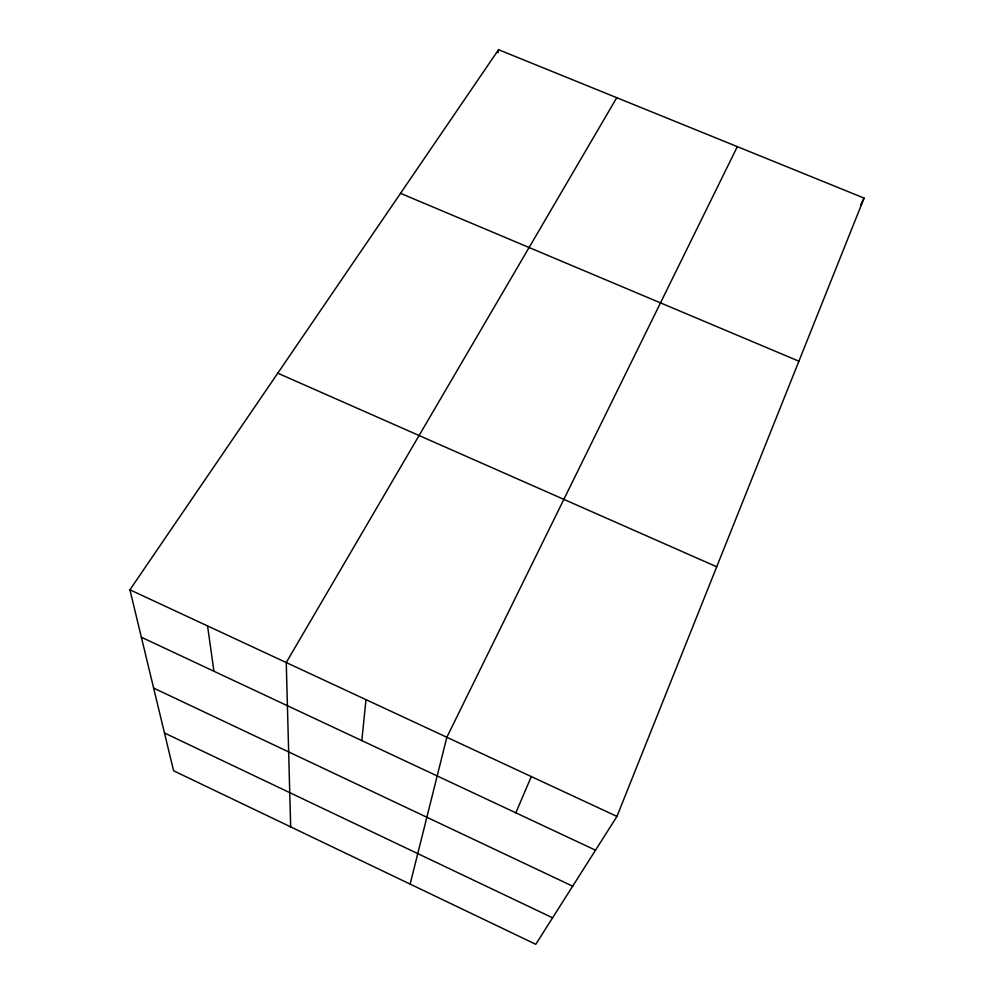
<?xml version="1.0" encoding="UTF-8"?>
<svg xmlns="http://www.w3.org/2000/svg" width="994" height="994" viewBox="0 0 994 994"><rect width="100%" height="100%" fill="white"/><g stroke="black" fill="none" stroke-linecap="round" stroke-linejoin="round"><path stroke-width="1.49" d="M361.816 740.617L366.003 699.652M498.081 52.732L498.553 49.7L864.084 198.092L616.951 816.422L535.778 944.3L173.59 770.785L129.916 589.802L498.553 49.7M410.137 884.113L446.84 737.275L737.337 146.64M515.824 812.831L531.293 776.562M860.618 204.975L864.084 198.092M616.765 97.685L286.247 662.551L290.67 826.884M400.52 193.333L798.903 361.195M277.761 373.185L716.724 566.791M129.916 589.802L616.951 816.422M141.359 637.229L595.518 850.193M153.623 688.072L572.668 886.188M164.47 732.988L552.589 917.81M207.56 625.934L213.934 671.261"/></g></svg>
